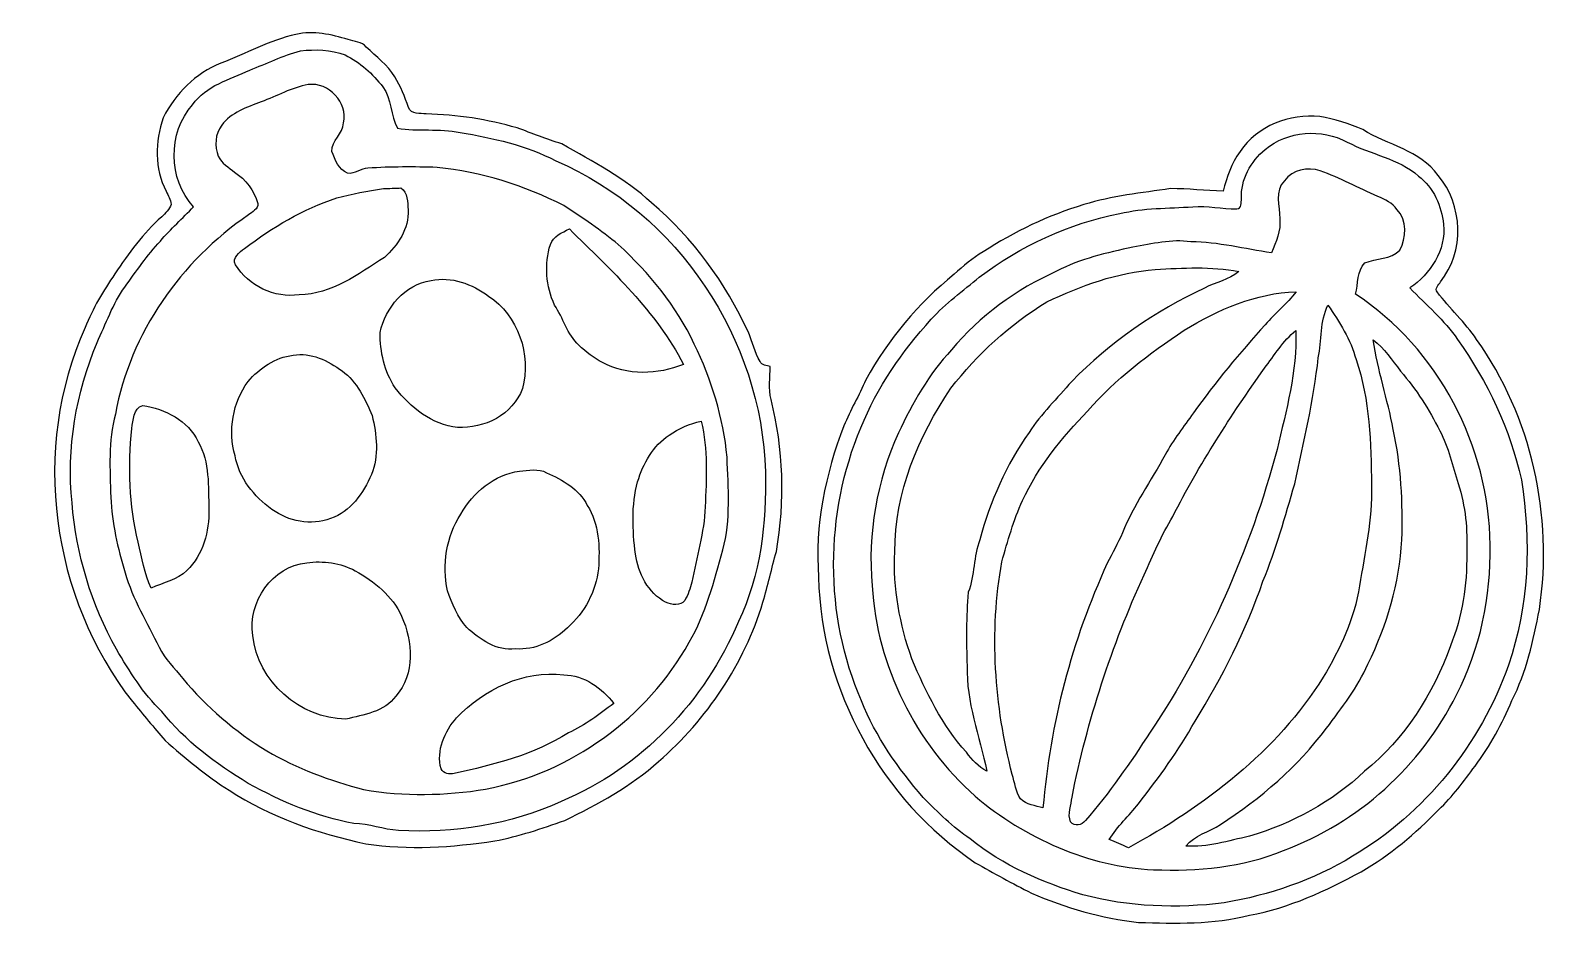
# Model space of a CAD drawing. Header units: centimetres. Extents: x -15.8 to 15.8, y -9.1 to 9.5.
import ezdxf

# ---------------------------------------------------------------- set-up
doc = ezdxf.new("R2010")
doc.units = ezdxf.units.CM
doc.header["$MEASUREMENT"] = 0
doc.layers.add('Camada 1', color=7, linetype='Continuous')

msp = doc.modelspace()

# ---------------------------------------------------------------- linework, layer by layer
at = {"layer": 'Camada 1', "color": 251}
for points, knots in [([(-10.26371, 9.38459), (-9.90071, 9.46538), (-9.52853, 9.38424), (-9.18104, 9.27558), (-9.18104, 9.27558), (-9.05122, 9.23325), (-8.8967, 9.23572), (-8.80427, 9.12036), (-8.80427, 9.12036), (-8.60248, 8.92104), (-8.36013, 8.75453), (-8.21513, 8.50547), (-8.21513, 8.50547), (-8.08672, 8.30968), (-8.00841, 8.08708), (-7.92797, 7.86871), (-7.92797, 7.86871), (-7.87717, 7.7216), (-7.68385, 7.7477), (-7.56532, 7.73571), (-7.56532, 7.73571), (-6.92679, 7.72266), (-6.28967, 7.62212), (-5.67655, 7.44537), (-5.67655, 7.44537), (-5.36857, 7.33495), (-5.06695, 7.20725), (-4.75227, 7.11694), (-4.75227, 7.11694), (-4.1088, 6.74864), (-3.43817, 6.4015), (-2.89242, 5.89174), (-2.89242, 5.89174), (-2.02988, 5.16749), (-1.35678, 4.22804), (-0.88512, 3.20922), (-0.88512, 3.20922), (-0.79975, 3.00778), (-0.75247, 2.79012), (-0.6417, 2.59997), (-0.6417, 2.59997), (-0.60537, 2.51813), (-0.50377, 2.52236), (-0.43039, 2.49978), (-0.43039, 2.49978), (-0.43109, 2.27259), (-0.47166, 2.04082), (-0.41346, 1.81751), (-0.41346, 1.81751), (-0.15804, 0.79057), (-0.11889, -0.28998), (-0.30409, -1.33209), (-0.30409, -1.33209), (-0.40181, -1.6831), (-0.47731, -2.03976), (-0.58385, -2.38831), (-0.58385, -2.38831), (-0.96837, -3.66465), (-1.74131, -4.8133), (-2.74426, -5.68678), (-2.74426, -5.68678), (-3.32034, -6.19972), (-3.99838, -6.5793), (-4.69124, -6.9095), (-4.69124, -6.9095), (-5.16608, -7.07954), (-5.64656, -7.23865), (-6.14257, -7.3346), (-6.14257, -7.3346), (-7.02733, -7.4676), (-7.92833, -7.52969), (-8.81733, -7.39352), (-8.81733, -7.39352), (-9.81145, -7.17832), (-10.79041, -6.84142), (-11.64801, -6.28438), (-11.64801, -6.28438), (-12.1225, -5.98346), (-12.55536, -5.62151), (-12.97587, -5.25039), (-12.97587, -5.25039), (-13.20764, -4.98757), (-13.42848, -4.71452), (-13.6532, -4.44535), (-13.6532, -4.44535), (-15.33878, -2.29235), (-15.76634, 0.80469), (-14.63075, 3.30588), (-14.63075, 3.30588), (-14.48082, 3.70558), (-14.2501, 4.06576), (-14.01833, 4.42136), (-14.01833, 4.42136), (-13.73152, 4.84329), (-13.4306, 5.26344), (-13.04643, 5.60317), (-13.04643, 5.60317), (-12.97128, 5.67972), (-12.88062, 5.7531), (-12.84781, 5.85964), (-12.84781, 5.85964), (-12.8591, 5.95806), (-12.91308, 6.04414), (-12.95188, 6.13339), (-12.95188, 6.13339), (-13.20376, 6.59835), (-13.17942, 7.16633), (-13.01785, 7.65598), (-13.01785, 7.65598), (-12.76244, 8.15269), (-12.34581, 8.58097), (-11.81982, 8.78663), (-11.81982, 8.78663), (-11.30159, 8.98666), (-10.80805, 9.25865), (-10.26371, 9.38459), (-10.26371, 9.38459), (-10.26371, 9.38459), (-10.26371, 9.38459), (-10.26371, 9.38459)], [0, 0, 0, 0, 0.03225806, 0.03225806, 0.03225806, 0.03225806, 0.06451613, 0.06451613, 0.06451613, 0.06451613, 0.09677419, 0.09677419, 0.09677419, 0.09677419, 0.12903226, 0.12903226, 0.12903226, 0.12903226, 0.16129032, 0.16129032, 0.16129032, 0.16129032, 0.19354839, 0.19354839, 0.19354839, 0.19354839, 0.22580645, 0.22580645, 0.22580645, 0.22580645, 0.25806452, 0.25806452, 0.25806452, 0.25806452, 0.29032258, 0.29032258, 0.29032258, 0.29032258, 0.32258065, 0.32258065, 0.32258065, 0.32258065, 0.35483871, 0.35483871, 0.35483871, 0.35483871, 0.38709677, 0.38709677, 0.38709677, 0.38709677, 0.41935484, 0.41935484, 0.41935484, 0.41935484, 0.4516129, 0.4516129, 0.4516129, 0.4516129, 0.48387097, 0.48387097, 0.48387097, 0.48387097, 0.51612903, 0.51612903, 0.51612903, 0.51612903, 0.5483871, 0.5483871, 0.5483871, 0.5483871, 0.58064516, 0.58064516, 0.58064516, 0.58064516, 0.61290323, 0.61290323, 0.61290323, 0.61290323, 0.64516129, 0.64516129, 0.64516129, 0.64516129, 0.67741935, 0.67741935, 0.67741935, 0.67741935, 0.70967742, 0.70967742, 0.70967742, 0.70967742, 0.74193548, 0.74193548, 0.74193548, 0.74193548, 0.77419355, 0.77419355, 0.77419355, 0.77419355, 0.80645161, 0.80645161, 0.80645161, 0.80645161, 0.83870968, 0.83870968, 0.83870968, 0.83870968, 0.87096774, 0.87096774, 0.87096774, 0.87096774, 0.90322581, 0.90322581, 0.90322581, 0.90322581, 0.93548387, 0.93548387, 0.93548387, 0.93548387, 1, 1, 1, 1]), ([(-10.17058, 9.04063), (-10.53465, 8.94856), (-10.8712, 8.77817), (-11.2201, 8.64305), (-11.2201, 8.64305), (-11.64061, 8.45432), (-12.12356, 8.32238), (-12.40543, 7.92656), (-12.40543, 7.92656), (-12.9219, 7.34272), (-12.91731, 6.38245), (-12.38603, 5.81131), (-12.38603, 5.81131), (-12.61145, 5.57071), (-12.86051, 5.3527), (-13.07394, 5.10011), (-13.07394, 5.10011), (-13.34981, 4.80695), (-13.57348, 4.47075), (-13.81019, 4.14655), (-13.81019, 4.14655), (-14.06384, 3.79589), (-14.20177, 3.38314), (-14.38698, 2.99614), (-14.38698, 2.99614), (-14.81666, 1.95016), (-15.02833, 0.79975), (-14.90345, -0.32949), (-14.90345, -0.32949), (-14.81843, -1.391), (-14.50728, -2.43522), (-13.9827, -3.36268), (-13.9827, -3.36268), (-13.71141, -3.81847), (-13.43342, -4.28166), (-13.04537, -4.6489), (-13.04537, -4.6489), (-12.55889, -5.26415), (-11.91824, -5.73758), (-11.25149, -6.1408), (-11.25149, -6.1408), (-10.56887, -6.52427), (-9.83403, -6.83119), (-9.06074, -6.97159), (-9.06074, -6.97159), (-8.74783, -6.98429), (-8.45079, -7.09718), (-8.13823, -7.11694), (-8.13823, -7.11694), (-6.98888, -7.18255), (-5.81766, -6.99735), (-4.76709, -6.51792), (-4.76709, -6.51792), (-3.11185, -5.82824), (-1.77941, -4.43794), (-1.09149, -2.78836), (-1.09149, -2.78836), (-0.62724, -1.82845), (-0.50765, -0.73625), (-0.53199, 0.31821), (-0.53199, 0.31821), (-0.60113, 3.05435), (-2.35373, 5.68466), (-4.87574, 6.7624), (-4.87574, 6.7624), (-5.49063, 7.09013), (-6.17996, 7.2323), (-6.86012, 7.35189), (-6.86012, 7.35189), (-7.28733, 7.43938), (-7.74065, 7.36953), (-8.15869, 7.43867), (-8.15869, 7.43867), (-8.30015, 7.70572), (-8.28146, 8.04298), (-8.45855, 8.29839), (-8.45855, 8.29839), (-8.67375, 8.56509), (-8.93374, 8.80568), (-9.24383, 8.95773), (-9.24383, 8.95773), (-9.53876, 9.06215), (-9.86225, 9.08297), (-10.17058, 9.04063)], [0, 0, 0, 0, 0.04545455, 0.04545455, 0.04545455, 0.04545455, 0.09090909, 0.09090909, 0.09090909, 0.09090909, 0.13636364, 0.13636364, 0.13636364, 0.13636364, 0.18181818, 0.18181818, 0.18181818, 0.18181818, 0.22727273, 0.22727273, 0.22727273, 0.22727273, 0.27272727, 0.27272727, 0.27272727, 0.27272727, 0.31818182, 0.31818182, 0.31818182, 0.31818182, 0.36363636, 0.36363636, 0.36363636, 0.36363636, 0.40909091, 0.40909091, 0.40909091, 0.40909091, 0.45454545, 0.45454545, 0.45454545, 0.45454545, 0.5, 0.5, 0.5, 0.5, 0.54545455, 0.54545455, 0.54545455, 0.54545455, 0.59090909, 0.59090909, 0.59090909, 0.59090909, 0.63636364, 0.63636364, 0.63636364, 0.63636364, 0.68181818, 0.68181818, 0.68181818, 0.68181818, 0.72727273, 0.72727273, 0.72727273, 0.72727273, 0.77272727, 0.77272727, 0.77272727, 0.77272727, 0.81818182, 0.81818182, 0.81818182, 0.81818182, 0.86363636, 0.86363636, 0.86363636, 0.86363636, 0.90909091, 0.90909091, 0.90909091, 0.90909091, 1, 1, 1, 1]), ([(-10.00795, 8.34425), (-9.58285, 8.39646), (-9.1821, 7.97278), (-9.27382, 7.54803), (-9.27382, 7.54803), (-9.28864, 7.32649), (-9.52429, 7.18749), (-9.51759, 6.95642), (-9.51759, 6.95642), (-9.4555, 6.78533), (-9.37542, 6.58283), (-9.19586, 6.50416), (-9.19586, 6.50416), (-9.04557, 6.48617), (-8.91928, 6.60647), (-8.77041, 6.61105), (-8.77041, 6.61105), (-8.29345, 6.64104), (-7.81473, 6.6421), (-7.33707, 6.62587), (-7.33707, 6.62587), (-6.41879, 6.53909), (-5.52944, 6.25193), (-4.71064, 5.83389), (-4.71064, 5.83389), (-4.32117, 5.58341), (-3.937, 5.32271), (-3.5814, 5.02532), (-3.5814, 5.02532), (-2.93829, 4.44147), (-2.37984, 3.75426), (-2.00695, 2.9658), (-2.00695, 2.9658), (-1.64677, 2.23167), (-1.403, 1.43475), (-1.32503, 0.61912), (-1.32503, 0.61912), (-1.30563, -0.0194), (-1.24072, -0.67733), (-1.41605, -1.3014), (-1.41605, -1.3014), (-1.59244, -1.95756), (-1.76953, -2.62396), (-2.10926, -3.21769), (-2.10926, -3.21769), (-2.98274, -4.78225), (-4.56882, -5.92878), (-6.3306, -6.26004), (-6.3306, -6.26004), (-7.16597, -6.4008), (-8.02358, -6.41244), (-8.85966, -6.27168), (-8.85966, -6.27168), (-9.55604, -6.084), (-10.24466, -5.83953), (-10.8652, -5.467), (-10.8652, -5.467), (-11.52666, -5.07047), (-12.1165, -4.55824), (-12.60969, -3.96557), (-12.60969, -3.96557), (-12.77726, -3.75461), (-12.98151, -3.56658), (-13.09687, -3.31929), (-13.09687, -3.31929), (-13.34946, -2.8127), (-13.64438, -2.32128), (-13.80419, -1.77412), (-13.80419, -1.77412), (-13.95518, -1.26506), (-14.08006, -0.7433), (-14.10053, -0.21096), (-14.10053, -0.21096), (-14.12028, 0.36477), (-14.15309, 0.95109), (-14.00669, 1.51447), (-14.00669, 1.51447), (-13.69765, 3.18982), (-12.64885, 4.68665), (-11.24973, 5.64021), (-11.24973, 5.64021), (-11.17988, 5.70477), (-11.03489, 5.76157), (-11.05605, 5.87975), (-11.05605, 5.87975), (-11.12026, 6.14962), (-11.30723, 6.37575), (-11.53442, 6.52815), (-11.53442, 6.52815), (-11.65648, 6.62552), (-11.80641, 6.70877), (-11.87203, 6.858), (-11.87203, 6.858), (-11.94964, 7.06649), (-11.94541, 7.32084), (-11.80077, 7.4997), (-11.80077, 7.4997), (-11.60709, 7.76852), (-11.2776, 7.86694), (-10.98515, 7.9883), (-10.98515, 7.9883), (-10.65706, 8.10048), (-10.35261, 8.28393), (-10.00795, 8.34425), (-10.00795, 8.34425), (-10.00795, 8.34425), (-10.00795, 8.34425), (-10.00795, 8.34425)], [0, 0, 0, 0, 0.03571429, 0.03571429, 0.03571429, 0.03571429, 0.07142857, 0.07142857, 0.07142857, 0.07142857, 0.10714286, 0.10714286, 0.10714286, 0.10714286, 0.14285714, 0.14285714, 0.14285714, 0.14285714, 0.17857143, 0.17857143, 0.17857143, 0.17857143, 0.21428571, 0.21428571, 0.21428571, 0.21428571, 0.25, 0.25, 0.25, 0.25, 0.28571429, 0.28571429, 0.28571429, 0.28571429, 0.32142857, 0.32142857, 0.32142857, 0.32142857, 0.35714286, 0.35714286, 0.35714286, 0.35714286, 0.39285714, 0.39285714, 0.39285714, 0.39285714, 0.42857143, 0.42857143, 0.42857143, 0.42857143, 0.46428571, 0.46428571, 0.46428571, 0.46428571, 0.5, 0.5, 0.5, 0.5, 0.53571429, 0.53571429, 0.53571429, 0.53571429, 0.57142857, 0.57142857, 0.57142857, 0.57142857, 0.60714286, 0.60714286, 0.60714286, 0.60714286, 0.64285714, 0.64285714, 0.64285714, 0.64285714, 0.67857143, 0.67857143, 0.67857143, 0.67857143, 0.71428571, 0.71428571, 0.71428571, 0.71428571, 0.75, 0.75, 0.75, 0.75, 0.78571429, 0.78571429, 0.78571429, 0.78571429, 0.82142857, 0.82142857, 0.82142857, 0.82142857, 0.85714286, 0.85714286, 0.85714286, 0.85714286, 0.89285714, 0.89285714, 0.89285714, 0.89285714, 0.92857143, 0.92857143, 0.92857143, 0.92857143, 1, 1, 1, 1]), ([(9.30769, 6.95642), (9.66399, 7.4863), (10.33639, 7.7477), (10.96045, 7.68032), (10.96045, 7.68032), (11.26843, 7.63164), (11.56723, 7.52863), (11.85439, 7.4108), (11.85439, 7.4108), (12.36768, 7.08589), (13.04219, 6.98323), (13.41226, 6.46148), (13.41226, 6.46148), (13.93401, 5.85505), (13.96682, 4.87645), (13.45953, 4.25168), (13.45953, 4.25168), (13.43272, 4.19135), (13.32653, 4.11339), (13.39568, 4.04495), (13.39568, 4.04495), (13.65179, 3.70346), (13.97141, 3.41383), (14.21236, 3.06035), (14.21236, 3.06035), (15.35253, 1.45768), (15.80621, -0.59443), (15.51269, -2.53471), (15.51269, -2.53471), (15.38993, -3.18135), (15.24247, -3.83434), (14.94437, -4.42595), (14.94437, -4.42595), (14.73694, -4.90255), (14.49493, -5.36716), (14.17919, -5.78167), (14.17919, -5.78167), (13.94566, -6.09776), (13.71388, -6.41879), (13.42496, -6.68725), (13.42496, -6.68725), (12.94306, -7.17691), (12.41778, -7.63235), (11.81805, -7.97278), (11.81805, -7.97278), (11.09063, -8.37212), (10.32369, -8.72102), (9.50313, -8.87483), (9.50313, -8.87483), (8.75242, -9.0678), (7.9696, -9.04487), (7.20125, -9.023), (7.20125, -9.023), (6.43643, -8.94115), (5.68889, -8.71996), (4.98299, -8.41728), (4.98299, -8.41728), (4.58929, -8.21549), (4.20052, -8.00382), (3.81635, -7.78545), (3.81635, -7.78545), (1.87925, -6.47841), (0.62195, -4.20934), (0.57115, -1.86866), (0.57115, -1.86866), (0.4893, -0.79904), (0.7112, 0.2734), (1.09537, 1.26824), (1.09537, 1.26824), (1.2259, 1.59702), (1.41429, 1.89936), (1.55222, 2.22497), (1.55222, 2.22497), (2.01507, 3.06246), (2.63772, 3.81282), (3.38314, 4.41395), (3.38314, 4.41395), (3.57187, 4.58188), (3.76061, 4.75156), (3.98427, 4.87327), (3.98427, 4.87327), (4.62668, 5.29872), (5.33012, 5.63139), (6.06778, 5.85505), (6.06778, 5.85505), (6.65268, 6.03709), (7.2644, 6.09882), (7.868, 6.18737), (7.868, 6.18737), (8.23066, 6.18702), (8.59296, 6.14539), (8.95597, 6.13551), (8.95597, 6.13551), (9.04099, 6.42161), (9.12707, 6.71301), (9.30769, 6.95642), (9.30769, 6.95642), (9.30769, 6.95642), (9.30769, 6.95642), (9.30769, 6.95642)], [0, 0, 0, 0, 0.03846154, 0.03846154, 0.03846154, 0.03846154, 0.07692308, 0.07692308, 0.07692308, 0.07692308, 0.11538462, 0.11538462, 0.11538462, 0.11538462, 0.15384615, 0.15384615, 0.15384615, 0.15384615, 0.19230769, 0.19230769, 0.19230769, 0.19230769, 0.23076923, 0.23076923, 0.23076923, 0.23076923, 0.26923077, 0.26923077, 0.26923077, 0.26923077, 0.30769231, 0.30769231, 0.30769231, 0.30769231, 0.34615385, 0.34615385, 0.34615385, 0.34615385, 0.38461538, 0.38461538, 0.38461538, 0.38461538, 0.42307692, 0.42307692, 0.42307692, 0.42307692, 0.46153846, 0.46153846, 0.46153846, 0.46153846, 0.5, 0.5, 0.5, 0.5, 0.53846154, 0.53846154, 0.53846154, 0.53846154, 0.57692308, 0.57692308, 0.57692308, 0.57692308, 0.61538462, 0.61538462, 0.61538462, 0.61538462, 0.65384615, 0.65384615, 0.65384615, 0.65384615, 0.69230769, 0.69230769, 0.69230769, 0.69230769, 0.73076923, 0.73076923, 0.73076923, 0.73076923, 0.76923077, 0.76923077, 0.76923077, 0.76923077, 0.80769231, 0.80769231, 0.80769231, 0.80769231, 0.84615385, 0.84615385, 0.84615385, 0.84615385, 0.88461538, 0.88461538, 0.88461538, 0.88461538, 0.92307692, 0.92307692, 0.92307692, 0.92307692, 1, 1, 1, 1]), ([(9.82627, 6.99946), (9.52712, 6.75005), (9.31862, 6.37328), (9.33732, 5.97641), (9.33732, 5.97641), (9.32885, 5.90197), (9.3472, 5.76862), (9.24031, 5.76509), (9.24031, 5.76509), (8.93445, 5.76262), (8.63177, 5.83741), (8.32555, 5.81237), (8.32555, 5.81237), (7.82073, 5.77462), (7.3085, 5.7912), (6.81355, 5.66843), (6.81355, 5.66843), (5.75451, 5.46876), (4.76109, 4.99569), (3.90066, 4.35328), (3.90066, 4.35328), (3.56658, 4.06506), (3.19899, 3.81282), (2.90724, 3.47768), (2.90724, 3.47768), (2.30187, 2.81622), (1.78294, 2.06551), (1.44745, 1.23084), (1.44745, 1.23084), (0.69991, -0.55668), (0.68368, -2.65183), (1.46226, -4.43159), (1.46226, -4.43159), (1.75225, -5.17525), (2.22215, -5.83177), (2.73932, -6.43396), (2.73932, -6.43396), (3.04624, -6.73911), (3.35174, -7.05167), (3.71475, -7.29121), (3.71475, -7.29121), (4.39314, -7.85001), (5.21123, -8.1982), (6.0459, -8.44903), (6.0459, -8.44903), (6.99876, -8.70726), (8.00312, -8.73866), (8.9796, -8.61836), (8.9796, -8.61836), (9.9127, -8.45361), (10.82992, -8.15446), (11.63849, -7.65245), (11.63849, -7.65245), (13.13674, -6.76557), (14.29738, -5.33294), (14.86923, -3.69041), (14.86923, -3.69041), (15.30209, -2.46098), (15.34266, -1.12677), (15.13946, 0.15169), (15.13946, 0.15169), (14.90733, 1.19803), (14.4399, 2.18722), (13.81654, 3.05682), (13.81654, 3.05682), (13.54596, 3.46428), (13.16425, 3.77684), (12.82876, 4.12715), (12.82876, 4.12715), (13.25174, 4.4136), (13.58088, 4.91666), (13.5255, 5.44442), (13.5255, 5.44442), (13.49057, 5.82683), (13.31595, 6.20889), (13.00868, 6.44701), (13.00868, 6.44701), (12.58887, 6.81849), (12.01208, 6.89116), (11.53089, 7.15186), (11.53089, 7.15186), (10.99855, 7.43797), (10.29546, 7.38575), (9.82627, 6.99946)], [0, 0, 0, 0, 0.04545455, 0.04545455, 0.04545455, 0.04545455, 0.09090909, 0.09090909, 0.09090909, 0.09090909, 0.13636364, 0.13636364, 0.13636364, 0.13636364, 0.18181818, 0.18181818, 0.18181818, 0.18181818, 0.22727273, 0.22727273, 0.22727273, 0.22727273, 0.27272727, 0.27272727, 0.27272727, 0.27272727, 0.31818182, 0.31818182, 0.31818182, 0.31818182, 0.36363636, 0.36363636, 0.36363636, 0.36363636, 0.40909091, 0.40909091, 0.40909091, 0.40909091, 0.45454545, 0.45454545, 0.45454545, 0.45454545, 0.5, 0.5, 0.5, 0.5, 0.54545455, 0.54545455, 0.54545455, 0.54545455, 0.59090909, 0.59090909, 0.59090909, 0.59090909, 0.63636364, 0.63636364, 0.63636364, 0.63636364, 0.68181818, 0.68181818, 0.68181818, 0.68181818, 0.72727273, 0.72727273, 0.72727273, 0.72727273, 0.77272727, 0.77272727, 0.77272727, 0.77272727, 0.81818182, 0.81818182, 0.81818182, 0.81818182, 0.86363636, 0.86363636, 0.86363636, 0.86363636, 0.90909091, 0.90909091, 0.90909091, 0.90909091, 1, 1, 1, 1]), ([(10.23126, 6.34929), (10.39424, 6.58072), (10.70927, 6.64316), (10.96927, 6.55567), (10.96927, 6.55567), (11.38131, 6.4135), (11.76161, 6.19548), (12.16272, 6.02615), (12.16272, 6.02615), (12.30595, 5.95348), (12.47105, 5.89668), (12.561, 5.75239), (12.561, 5.75239), (12.77479, 5.52803), (12.75397, 5.1696), (12.62098, 4.91031), (12.62098, 4.91031), (12.43048, 4.71346), (12.13061, 4.74839), (11.89708, 4.64538), (11.89708, 4.64538), (11.7281, 4.48345), (11.76055, 4.21075), (11.69987, 4.00226), (11.69987, 4.00226), (13.41719, 2.87443), (14.47306, 0.84455), (14.49211, -1.2005), (14.49211, -1.2005), (14.51116, -2.26907), (14.2875, -3.3528), (13.7922, -4.30354), (13.7922, -4.30354), (13.06336, -5.78344), (11.75738, -6.96172), (10.20903, -7.5311), (10.20903, -7.5311), (9.36166, -7.88987), (8.42539, -7.96255), (7.51522, -7.93291), (7.51522, -7.93291), (6.15491, -7.86694), (4.85528, -7.27745), (3.81917, -6.40997), (3.81917, -6.40997), (2.58269, -5.30437), (1.77553, -3.71122), (1.6831, -2.04787), (1.6831, -2.04787), (1.58009, -0.96732), (1.78082, 0.13547), (2.22709, 1.12289), (2.22709, 1.12289), (2.51989, 1.73955), (2.85468, 2.34632), (3.3281, 2.84445), (3.3281, 2.84445), (3.90984, 3.55071), (4.6736, 4.10034), (5.5058, 4.47499), (5.5058, 4.47499), (5.99969, 4.73216), (6.5465, 4.85916), (7.08766, 4.97417), (7.08766, 4.97417), (7.48488, 5.04155), (7.88423, 5.14244), (8.29063, 5.08529), (8.29063, 5.08529), (8.85472, 5.08), (9.40223, 4.93607), (9.95786, 4.85704), (9.95786, 4.85704), (10.05134, 5.08176), (10.16141, 5.31812), (10.13001, 5.56789), (10.13001, 5.56789), (10.13954, 5.82365), (10.0083, 6.14645), (10.23126, 6.34929), (10.23126, 6.34929), (10.23126, 6.34929), (10.23126, 6.34929), (10.23126, 6.34929)], [0, 0, 0, 0, 0.04545455, 0.04545455, 0.04545455, 0.04545455, 0.09090909, 0.09090909, 0.09090909, 0.09090909, 0.13636364, 0.13636364, 0.13636364, 0.13636364, 0.18181818, 0.18181818, 0.18181818, 0.18181818, 0.22727273, 0.22727273, 0.22727273, 0.22727273, 0.27272727, 0.27272727, 0.27272727, 0.27272727, 0.31818182, 0.31818182, 0.31818182, 0.31818182, 0.36363636, 0.36363636, 0.36363636, 0.36363636, 0.40909091, 0.40909091, 0.40909091, 0.40909091, 0.45454545, 0.45454545, 0.45454545, 0.45454545, 0.5, 0.5, 0.5, 0.5, 0.54545455, 0.54545455, 0.54545455, 0.54545455, 0.59090909, 0.59090909, 0.59090909, 0.59090909, 0.63636364, 0.63636364, 0.63636364, 0.63636364, 0.68181818, 0.68181818, 0.68181818, 0.68181818, 0.72727273, 0.72727273, 0.72727273, 0.72727273, 0.77272727, 0.77272727, 0.77272727, 0.77272727, 0.81818182, 0.81818182, 0.81818182, 0.81818182, 0.86363636, 0.86363636, 0.86363636, 0.86363636, 0.90909091, 0.90909091, 0.90909091, 0.90909091, 1, 1, 1, 1]), ([(-8.45008, 6.18807), (-8.77499, 6.13657), (-9.10096, 6.08224), (-9.41811, 5.99299), (-9.41811, 5.99299), (-10.11273, 5.7658), (-10.7509, 5.38692), (-11.32946, 4.94489), (-11.32946, 4.94489), (-11.42435, 4.87045), (-11.59792, 4.75403), (-11.51466, 4.60904), (-11.51466, 4.60904), (-11.24938, 4.17124), (-10.70539, 3.90948), (-10.19422, 3.98568), (-10.19422, 3.98568), (-9.52041, 3.99909), (-8.97078, 4.4129), (-8.42927, 4.76003), (-8.42927, 4.76003), (-8.1541, 5.01085), (-7.9128, 5.36081), (-7.93856, 5.74922), (-7.93856, 5.74922), (-7.95373, 5.90127), (-7.93468, 6.11046), (-8.08884, 6.20007), (-8.08884, 6.20007), (-8.17915, 6.19725), (-8.35977, 6.19125), (-8.45008, 6.18807), (-8.45008, 6.18807), (-8.45008, 6.18807), (-8.45008, 6.18807), (-8.45008, 6.18807)], [0, 0, 0, 0, 0.1, 0.1, 0.1, 0.1, 0.2, 0.2, 0.2, 0.2, 0.3, 0.3, 0.3, 0.3, 0.4, 0.4, 0.4, 0.4, 0.5, 0.5, 0.5, 0.5, 0.6, 0.6, 0.6, 0.6, 0.7, 0.7, 0.7, 0.7, 0.8, 0.8, 0.8, 0.8, 1, 1, 1, 1]), ([(-4.98898, 5.02779), (-5.11704, 4.62209), (-5.08106, 4.1596), (-4.9022, 3.77437), (-4.9022, 3.77437), (-4.72369, 3.50238), (-4.63903, 3.16794), (-4.39879, 2.93899), (-4.39879, 2.93899), (-4.24815, 2.80599), (-4.09152, 2.6737), (-3.91125, 2.58163), (-3.91125, 2.58163), (-3.39725, 2.30893), (-2.7619, 2.32657), (-2.22991, 2.54176), (-2.22991, 2.54176), (-2.79506, 3.64455), (-3.72251, 4.49368), (-4.59493, 5.35093), (-4.59493, 5.35093), (-4.74804, 5.27791), (-4.92972, 5.20277), (-4.98898, 5.02779), (-4.98898, 5.02779), (-4.98898, 5.02779), (-4.98898, 5.02779), (-4.98898, 5.02779)], [0, 0, 0, 0, 0.125, 0.125, 0.125, 0.125, 0.25, 0.25, 0.25, 0.25, 0.375, 0.375, 0.375, 0.375, 0.5, 0.5, 0.5, 0.5, 0.625, 0.625, 0.625, 0.625, 0.75, 0.75, 0.75, 0.75, 1, 1, 1, 1]), ([(7.55015, 4.5092), (6.76063, 4.45241), (6.00851, 4.17371), (5.29943, 3.83716), (5.29943, 3.83716), (4.53108, 3.37397), (3.86362, 2.75519), (3.31435, 2.04823), (3.31435, 2.04823), (2.63984, 1.05057), (2.14595, -0.11853), (2.15053, -1.33985), (2.15053, -1.33985), (2.11137, -2.09515), (2.2546, -2.85186), (2.50543, -3.562), (2.50543, -3.562), (2.79859, -4.2485), (3.12632, -4.93995), (3.63608, -5.49522), (3.63608, -5.49522), (3.74862, -5.65256), (3.88232, -5.79896), (4.05765, -5.88715), (4.05765, -5.88715), (3.91407, -5.16114), (3.62303, -4.45664), (3.65125, -3.70522), (3.65125, -3.70522), (3.62902, -3.19687), (3.6329, -2.6857), (3.67206, -2.17946), (3.67206, -2.17946), (3.81317, -1.82986), (3.77754, -1.4418), (3.91336, -1.09008), (3.91336, -1.09008), (4.1282, -0.29951), (4.45946, 0.46214), (4.93324, 1.13277), (4.93324, 1.13277), (5.18513, 1.51977), (5.51991, 1.84009), (5.81801, 2.19004), (5.81801, 2.19004), (6.60929, 2.99332), (7.54944, 3.65372), (8.57391, 4.12327), (8.57391, 4.12327), (8.80039, 4.25591), (9.08156, 4.28872), (9.28017, 4.46793), (9.28017, 4.46793), (8.71008, 4.57659), (8.12553, 4.54589), (7.55015, 4.5092), (7.55015, 4.5092), (7.55015, 4.5092), (7.55015, 4.5092), (7.55015, 4.5092)], [0, 0, 0, 0, 0.0625, 0.0625, 0.0625, 0.0625, 0.125, 0.125, 0.125, 0.125, 0.1875, 0.1875, 0.1875, 0.1875, 0.25, 0.25, 0.25, 0.25, 0.3125, 0.3125, 0.3125, 0.3125, 0.375, 0.375, 0.375, 0.375, 0.4375, 0.4375, 0.4375, 0.4375, 0.5, 0.5, 0.5, 0.5, 0.5625, 0.5625, 0.5625, 0.5625, 0.625, 0.625, 0.625, 0.625, 0.6875, 0.6875, 0.6875, 0.6875, 0.75, 0.75, 0.75, 0.75, 0.8125, 0.8125, 0.8125, 0.8125, 0.875, 0.875, 0.875, 0.875, 1, 1, 1, 1]), ([(-7.46337, 4.28449), (-7.99959, 4.20123), (-8.40987, 3.72004), (-8.51782, 3.20463), (-8.51782, 3.20463), (-8.52346, 2.80705), (-8.42786, 2.39324), (-8.20667, 2.05846), (-8.20667, 2.05846), (-7.88493, 1.65276), (-7.44996, 1.28658), (-6.91409, 1.23719), (-6.91409, 1.23719), (-6.36129, 1.20615), (-5.76756, 1.50036), (-5.56895, 2.04188), (-5.56895, 2.04188), (-5.37457, 2.73932), (-5.66173, 3.55776), (-6.27098, 3.96064), (-6.27098, 3.96064), (-6.60929, 4.21005), (-7.03897, 4.37197), (-7.46337, 4.28449), (-7.46337, 4.28449), (-7.46337, 4.28449), (-7.46337, 4.28449), (-7.46337, 4.28449)], [0, 0, 0, 0, 0.125, 0.125, 0.125, 0.125, 0.25, 0.25, 0.25, 0.25, 0.375, 0.375, 0.375, 0.375, 0.5, 0.5, 0.5, 0.5, 0.625, 0.625, 0.625, 0.625, 0.75, 0.75, 0.75, 0.75, 1, 1, 1, 1]), ([(8.14634, 3.24979), (7.42562, 2.76366), (6.71724, 2.23979), (6.14892, 1.57621), (6.14892, 1.57621), (5.61481, 1.02517), (5.12233, 0.41875), (4.79601, -0.28081), (4.79601, -0.28081), (4.61363, -0.68792), (4.49262, -1.11972), (4.3695, -1.54728), (4.3695, -1.54728), (4.1081, -3.00849), (4.21464, -4.52543), (4.58682, -5.95806), (4.58682, -5.95806), (4.63903, -6.12493), (4.65208, -6.31578), (4.75791, -6.46183), (4.75791, -6.46183), (4.87715, -6.58742), (5.06659, -6.60294), (5.22287, -6.65162), (5.22287, -6.65162), (5.37069, -4.90079), (5.82154, -3.17571), (6.55532, -1.57903), (6.55532, -1.57903), (6.66009, -1.36878), (6.77545, -1.16381), (6.86929, -0.94791), (6.86929, -0.94791), (7.10283, -0.37571), (7.46231, 0.13194), (7.75829, 0.67169), (7.75829, 0.67169), (7.91951, 0.98213), (8.14211, 1.25236), (8.34002, 1.53882), (8.34002, 1.53882), (8.79792, 2.1777), (9.30204, 2.78271), (9.82839, 3.3662), (9.82839, 3.3662), (10.03829, 3.59763), (10.27783, 3.80259), (10.47044, 4.04883), (10.47044, 4.04883), (9.6333, 4.02414), (8.84943, 3.68018), (8.14634, 3.24979), (8.14634, 3.24979), (8.14634, 3.24979), (8.14634, 3.24979), (8.14634, 3.24979)], [0, 0, 0, 0, 0.06666667, 0.06666667, 0.06666667, 0.06666667, 0.13333333, 0.13333333, 0.13333333, 0.13333333, 0.2, 0.2, 0.2, 0.2, 0.26666667, 0.26666667, 0.26666667, 0.26666667, 0.33333333, 0.33333333, 0.33333333, 0.33333333, 0.4, 0.4, 0.4, 0.4, 0.46666667, 0.46666667, 0.46666667, 0.46666667, 0.53333333, 0.53333333, 0.53333333, 0.53333333, 0.6, 0.6, 0.6, 0.6, 0.66666667, 0.66666667, 0.66666667, 0.66666667, 0.73333333, 0.73333333, 0.73333333, 0.73333333, 0.8, 0.8, 0.8, 0.8, 0.86666667, 0.86666667, 0.86666667, 0.86666667, 1, 1, 1, 1]), ([(10.93046, 2.68146), (10.83169, 1.79987), (10.63025, 0.93557), (10.44116, 0.07056), (10.44116, 0.07056), (10.24325, -0.60995), (10.05522, -1.29575), (9.78323, -1.95157), (9.78323, -1.95157), (9.43328, -2.97109), (8.93692, -3.93453), (8.37635, -4.85316), (8.37635, -4.85316), (8.03416, -5.45606), (7.62811, -6.02015), (7.2009, -6.56484), (7.2009, -6.56484), (7.00828, -6.81884), (6.75781, -7.02874), (6.59765, -7.30638), (6.59765, -7.30638), (6.73065, -7.35965), (6.86329, -7.41468), (6.99205, -7.47818), (6.99205, -7.47818), (8.57426, -6.61705), (10.06581, -5.4864), (11.03242, -3.94017), (11.03242, -3.94017), (11.37849, -3.35421), (11.68294, -2.72627), (11.78419, -2.04646), (11.78419, -2.04646), (11.89496, -1.35678), (12.05018, -0.66746), (12.0336, 0.03528), (12.0336, 0.03528), (12.01949, 0.91087), (12.00291, 1.80799), (11.71151, 2.64477), (11.71151, 2.64477), (11.60251, 3.05999), (11.3665, 3.42371), (11.12767, 3.77437), (11.12767, 3.77437), (10.96645, 3.43429), (10.99714, 3.04377), (10.93046, 2.68146), (10.93046, 2.68146), (10.93046, 2.68146), (10.93046, 2.68146), (10.93046, 2.68146)], [0, 0, 0, 0, 0.07142857, 0.07142857, 0.07142857, 0.07142857, 0.14285714, 0.14285714, 0.14285714, 0.14285714, 0.21428571, 0.21428571, 0.21428571, 0.21428571, 0.28571429, 0.28571429, 0.28571429, 0.28571429, 0.35714286, 0.35714286, 0.35714286, 0.35714286, 0.42857143, 0.42857143, 0.42857143, 0.42857143, 0.5, 0.5, 0.5, 0.5, 0.57142857, 0.57142857, 0.57142857, 0.57142857, 0.64285714, 0.64285714, 0.64285714, 0.64285714, 0.71428571, 0.71428571, 0.71428571, 0.71428571, 0.78571429, 0.78571429, 0.78571429, 0.78571429, 0.85714286, 0.85714286, 0.85714286, 0.85714286, 1, 1, 1, 1]), ([(9.81286, 2.46309), (9.11578, 1.48131), (8.46278, 0.46531), (7.9128, -0.60713), (7.9128, -0.60713), (7.68315, -0.99483), (7.50111, -1.40723), (7.31732, -1.81822), (7.31732, -1.81822), (6.64598, -3.29036), (6.14115, -4.83799), (5.82436, -6.42479), (5.82436, -6.42479), (5.81095, -6.59236), (5.72276, -6.77333), (5.79649, -6.93773), (5.79649, -6.93773), (5.8734, -7.04109), (6.03144, -7.0104), (6.10094, -6.91374), (6.10094, -6.91374), (6.59835, -6.34118), (7.03227, -5.71606), (7.44361, -5.07965), (7.44361, -5.07965), (8.64658, -3.29424), (9.51159, -1.29434), (10.07921, 0.77823), (10.07921, 0.77823), (10.25878, 1.59032), (10.49478, 2.40383), (10.4648, 3.24414), (10.4648, 3.24414), (10.19739, 3.03107), (10.01783, 2.73121), (9.81286, 2.46309), (9.81286, 2.46309), (9.81286, 2.46309), (9.81286, 2.46309), (9.81286, 2.46309)], [0, 0, 0, 0, 0.09090909, 0.09090909, 0.09090909, 0.09090909, 0.18181818, 0.18181818, 0.18181818, 0.18181818, 0.27272727, 0.27272727, 0.27272727, 0.27272727, 0.36363636, 0.36363636, 0.36363636, 0.36363636, 0.45454545, 0.45454545, 0.45454545, 0.45454545, 0.54545455, 0.54545455, 0.54545455, 0.54545455, 0.63636364, 0.63636364, 0.63636364, 0.63636364, 0.72727273, 0.72727273, 0.72727273, 0.72727273, 0.81818182, 0.81818182, 0.81818182, 0.81818182, 1, 1, 1, 1]), ([(12.06853, 3.05117), (12.15884, 2.42217), (12.36662, 1.81822), (12.4841, 1.19486), (12.4841, 1.19486), (12.64426, 0.44415), (12.68871, -0.32844), (12.66155, -1.09432), (12.66155, -1.09432), (12.61004, -1.98931), (12.35286, -2.86491), (11.9574, -3.66783), (11.9574, -3.66783), (11.74961, -4.15643), (11.41201, -4.5727), (11.1005, -4.99745), (11.1005, -4.99745), (10.50184, -5.79473), (9.73525, -6.45654), (8.90023, -6.99558), (8.90023, -6.99558), (8.66598, -7.15045), (8.36471, -7.21219), (8.1848, -7.44043), (8.1848, -7.44043), (8.63035, -7.47148), (9.06815, -7.33248), (9.5003, -7.23794), (9.5003, -7.23794), (10.3819, -6.97406), (11.21833, -6.5278), (11.88755, -5.89068), (11.88755, -5.89068), (12.72011, -5.21935), (13.31101, -4.28978), (13.66873, -3.28965), (13.66873, -3.28965), (13.92202, -2.6864), (14.00916, -2.02636), (14.00986, -1.37619), (14.00986, -1.37619), (14.02327, -0.88865), (13.9827, -0.39441), (13.83206, 0.07161), (13.83206, 0.07161), (13.71459, 0.43956), (13.63204, 0.82409), (13.44753, 1.16664), (13.44753, 1.16664), (13.22669, 1.60937), (12.95894, 2.02918), (12.63579, 2.40383), (12.63579, 2.40383), (12.4587, 2.63031), (12.29924, 2.87373), (12.06853, 3.05117)], [0, 0, 0, 0, 0.06666667, 0.06666667, 0.06666667, 0.06666667, 0.13333333, 0.13333333, 0.13333333, 0.13333333, 0.2, 0.2, 0.2, 0.2, 0.26666667, 0.26666667, 0.26666667, 0.26666667, 0.33333333, 0.33333333, 0.33333333, 0.33333333, 0.4, 0.4, 0.4, 0.4, 0.46666667, 0.46666667, 0.46666667, 0.46666667, 0.53333333, 0.53333333, 0.53333333, 0.53333333, 0.6, 0.6, 0.6, 0.6, 0.66666667, 0.66666667, 0.66666667, 0.66666667, 0.73333333, 0.73333333, 0.73333333, 0.73333333, 0.8, 0.8, 0.8, 0.8, 0.86666667, 0.86666667, 0.86666667, 0.86666667, 1, 1, 1, 1]), ([(-10.32157, 2.73297), (-10.69375, 2.69452), (-11.01619, 2.46486), (-11.25467, 2.18793), (-11.25467, 2.18793), (-11.57958, 1.75401), (-11.672, 1.16805), (-11.52419, 0.64876), (-11.52419, 0.64876), (-11.44446, 0.18662), (-11.13331, -0.19403), (-10.76254, -0.46179), (-10.76254, -0.46179), (-10.41788, -0.7112), (-9.95256, -0.80892), (-9.54828, -0.64876), (-9.54828, -0.64876), (-9.12495, -0.52317), (-8.87201, -0.11712), (-8.69491, 0.26106), (-8.69491, 0.26106), (-8.53898, 0.65158), (-8.58696, 1.08444), (-8.68468, 1.48202), (-8.68468, 1.48202), (-8.82967, 1.82492), (-8.99336, 2.18511), (-9.30733, 2.407), (-9.30733, 2.407), (-9.59591, 2.61937), (-9.95292, 2.8), (-10.32157, 2.73297), (-10.32157, 2.73297), (-10.32157, 2.73297), (-10.32157, 2.73297), (-10.32157, 2.73297)], [0, 0, 0, 0, 0.1, 0.1, 0.1, 0.1, 0.2, 0.2, 0.2, 0.2, 0.3, 0.3, 0.3, 0.3, 0.4, 0.4, 0.4, 0.4, 0.5, 0.5, 0.5, 0.5, 0.6, 0.6, 0.6, 0.6, 0.7, 0.7, 0.7, 0.7, 0.8, 0.8, 0.8, 0.8, 1, 1, 1, 1]), ([(-13.66837, 1.21567), (-13.74422, 0.43039), (-13.72446, -0.3743), (-13.53149, -1.14265), (-13.53149, -1.14265), (-13.45918, -1.46438), (-13.40026, -1.79317), (-13.26621, -2.09691), (-13.26621, -2.09691), (-13.0182, -1.97485), (-12.7261, -1.93111), (-12.52396, -1.72896), (-12.52396, -1.72896), (-12.18565, -1.40053), (-12.05865, -0.91934), (-12.06711, -0.45932), (-12.06711, -0.45932), (-12.08581, 0.00952), (-12.04313, 0.51717), (-12.29183, 0.93909), (-12.29183, 0.93909), (-12.4975, 1.37971), (-12.97728, 1.62031), (-13.43907, 1.69051), (-13.43907, 1.69051), (-13.63944, 1.63689), (-13.6278, 1.37689), (-13.66837, 1.21567), (-13.66837, 1.21567), (-13.66837, 1.21567), (-13.66837, 1.21567), (-13.66837, 1.21567)], [0, 0, 0, 0, 0.11111111, 0.11111111, 0.11111111, 0.11111111, 0.22222222, 0.22222222, 0.22222222, 0.22222222, 0.33333333, 0.33333333, 0.33333333, 0.33333333, 0.44444444, 0.44444444, 0.44444444, 0.44444444, 0.55555556, 0.55555556, 0.55555556, 0.55555556, 0.66666667, 0.66666667, 0.66666667, 0.66666667, 0.77777778, 0.77777778, 0.77777778, 0.77777778, 1, 1, 1, 1]), ([(-2.52554, 1.07774), (-2.8635, 0.85866), (-3.06317, 0.48542), (-3.18135, 0.11042), (-3.18135, 0.11042), (-3.31258, -0.37747), (-3.28754, -0.89217), (-3.22509, -1.38853), (-3.22509, -1.38853), (-3.17288, -1.78682), (-2.96474, -2.19428), (-2.59891, -2.3876), (-2.59891, -2.3876), (-2.47579, -2.43769), (-2.29164, -2.47579), (-2.20451, -2.34915), (-2.20451, -2.34915), (-2.13078, -2.23449), (-2.09056, -2.1015), (-2.05846, -1.97026), (-2.05846, -1.97026), (-1.95686, -1.45133), (-1.80093, -0.94086), (-1.77871, -0.40922), (-1.77871, -0.40922), (-1.75754, 0.18097), (-1.71521, 0.78634), (-1.86126, 1.36454), (-1.86126, 1.36454), (-2.09867, 1.31233), (-2.32692, 1.21779), (-2.52554, 1.07774), (-2.52554, 1.07774), (-2.52554, 1.07774), (-2.52554, 1.07774), (-2.52554, 1.07774)], [0, 0, 0, 0, 0.1, 0.1, 0.1, 0.1, 0.2, 0.2, 0.2, 0.2, 0.3, 0.3, 0.3, 0.3, 0.4, 0.4, 0.4, 0.4, 0.5, 0.5, 0.5, 0.5, 0.6, 0.6, 0.6, 0.6, 0.7, 0.7, 0.7, 0.7, 0.8, 0.8, 0.8, 0.8, 1, 1, 1, 1]), ([(-5.62892, 0.33337), (-6.14715, 0.25471), (-6.59624, -0.11007), (-6.84636, -0.56268), (-6.84636, -0.56268), (-7.15433, -1.02376), (-7.22771, -1.61219), (-7.12435, -2.14912), (-7.12435, -2.14912), (-7.02592, -2.41759), (-6.91233, -2.69416), (-6.72147, -2.91183), (-6.72147, -2.91183), (-6.44701, -3.15771), (-6.10517, -3.4043), (-5.71429, -3.35421), (-5.71429, -3.35421), (-5.30684, -3.38525), (-4.91913, -3.19405), (-4.63515, -2.9143), (-4.63515, -2.9143), (-4.27849, -2.60491), (-4.04671, -2.16112), (-3.99097, -1.69263), (-3.99097, -1.69263), (-3.9631, -1.24636), (-3.97651, -0.768), (-4.22275, -0.37818), (-4.22275, -0.37818), (-4.39173, -0.04163), (-4.7378, 0.15134), (-5.068, 0.29739), (-5.068, 0.29739), (-5.24192, 0.39194), (-5.44301, 0.34713), (-5.62892, 0.33337), (-5.62892, 0.33337), (-5.62892, 0.33337), (-5.62892, 0.33337), (-5.62892, 0.33337)], [0, 0, 0, 0, 0.09090909, 0.09090909, 0.09090909, 0.09090909, 0.18181818, 0.18181818, 0.18181818, 0.18181818, 0.27272727, 0.27272727, 0.27272727, 0.27272727, 0.36363636, 0.36363636, 0.36363636, 0.36363636, 0.45454545, 0.45454545, 0.45454545, 0.45454545, 0.54545455, 0.54545455, 0.54545455, 0.54545455, 0.63636364, 0.63636364, 0.63636364, 0.63636364, 0.72727273, 0.72727273, 0.72727273, 0.72727273, 0.81818182, 0.81818182, 0.81818182, 0.81818182, 1, 1, 1, 1]), ([(-10.04005, -1.5681), (-10.75231, -1.64077), (-11.26631, -2.38019), (-11.15624, -3.07411), (-11.15624, -3.07411), (-11.06523, -4.02449), (-10.17552, -4.8013), (-9.22972, -4.80977), (-9.22972, -4.80977), (-8.86248, -4.72299), (-8.42751, -4.66196), (-8.19256, -4.3307), (-8.19256, -4.3307), (-7.79039, -3.87738), (-7.83872, -3.19828), (-8.07261, -2.67617), (-8.07261, -2.67617), (-8.26029, -2.25143), (-8.64164, -1.95933), (-9.03428, -1.7339), (-9.03428, -1.7339), (-9.34085, -1.57092), (-9.69786, -1.52259), (-10.04005, -1.5681), (-10.04005, -1.5681), (-10.04005, -1.5681), (-10.04005, -1.5681), (-10.04005, -1.5681)], [0, 0, 0, 0, 0.125, 0.125, 0.125, 0.125, 0.25, 0.25, 0.25, 0.25, 0.375, 0.375, 0.375, 0.375, 0.5, 0.5, 0.5, 0.5, 0.625, 0.625, 0.625, 0.625, 0.75, 0.75, 0.75, 0.75, 1, 1, 1, 1]), ([(-6.93243, -4.78049), (-7.17973, -5.06624), (-7.36071, -5.46065), (-7.25417, -5.842), (-7.25417, -5.842), (-7.20619, -5.94395), (-7.0806, -5.9623), (-6.98218, -5.93443), (-6.98218, -5.93443), (-6.16303, -5.75874), (-5.32659, -5.54955), (-4.61363, -5.09305), (-4.61363, -5.09305), (-4.26896, -4.94312), (-3.97545, -4.70747), (-3.67489, -4.48733), (-3.67489, -4.48733), (-3.92042, -4.16101), (-4.29048, -3.90172), (-4.71029, -3.89079), (-4.71029, -3.89079), (-5.54567, -3.7853), (-6.36305, -4.19382), (-6.93243, -4.78049)], [0, 0, 0, 0, 0.14285714, 0.14285714, 0.14285714, 0.14285714, 0.28571429, 0.28571429, 0.28571429, 0.28571429, 0.42857143, 0.42857143, 0.42857143, 0.42857143, 0.57142857, 0.57142857, 0.57142857, 0.57142857, 0.71428571, 0.71428571, 0.71428571, 0.71428571, 1, 1, 1, 1])]:
    msp.add_open_spline(points, degree=3, knots=knots, dxfattribs=at)

doc.saveas('drawing.dxf')
